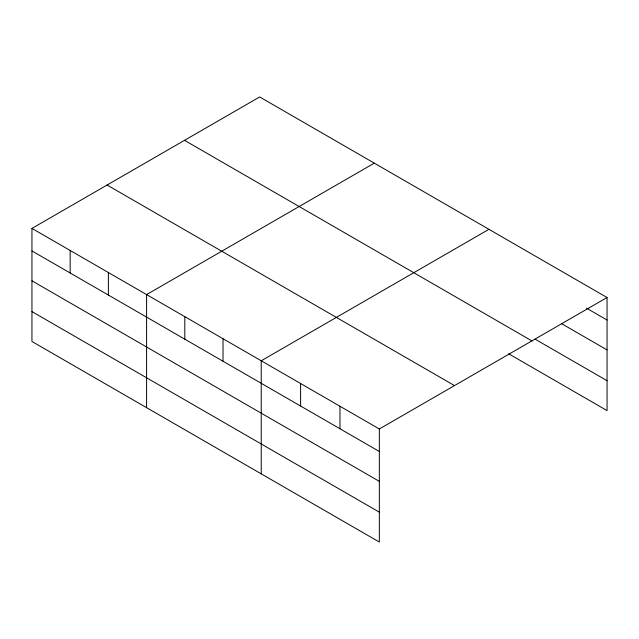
<?xml version="1.0" encoding="UTF-8"?>
<svg xmlns="http://www.w3.org/2000/svg" width="639" height="639" viewBox="0 0 639 639"><rect width="100%" height="100%" fill="white"/><g stroke="black" fill="none" stroke-linecap="round" stroke-linejoin="round"><path stroke-width="0.96" d="M508.62 353.758L607.05 410.589L607.05 297.518L259.658 96.952L31.95 228.411L31.95 341.482L379.342 542.048L379.342 428.977L31.95 228.411M374.294 163.137L146.587 294.603L146.587 407.674M488.939 229.321L261.231 360.787L261.231 473.858M379.342 428.977L607.05 297.518M586.506 308.166L607.05 320.027M561.689 323.717L607.05 349.908M535.155 339.189L607.05 380.7M184.511 140.332L531.904 340.899M107.096 185.03L454.489 385.597M31.95 250.927L379.342 451.493M31.95 280.809L379.342 481.375M31.95 311.6L379.342 512.166M339.972 406.252L339.972 428.761M300.602 383.52L300.602 406.029M223.019 338.726L223.019 361.235M184.807 316.664L184.807 339.173M108.374 272.541L108.374 295.05M70.162 250.48L70.162 272.989"/></g></svg>
